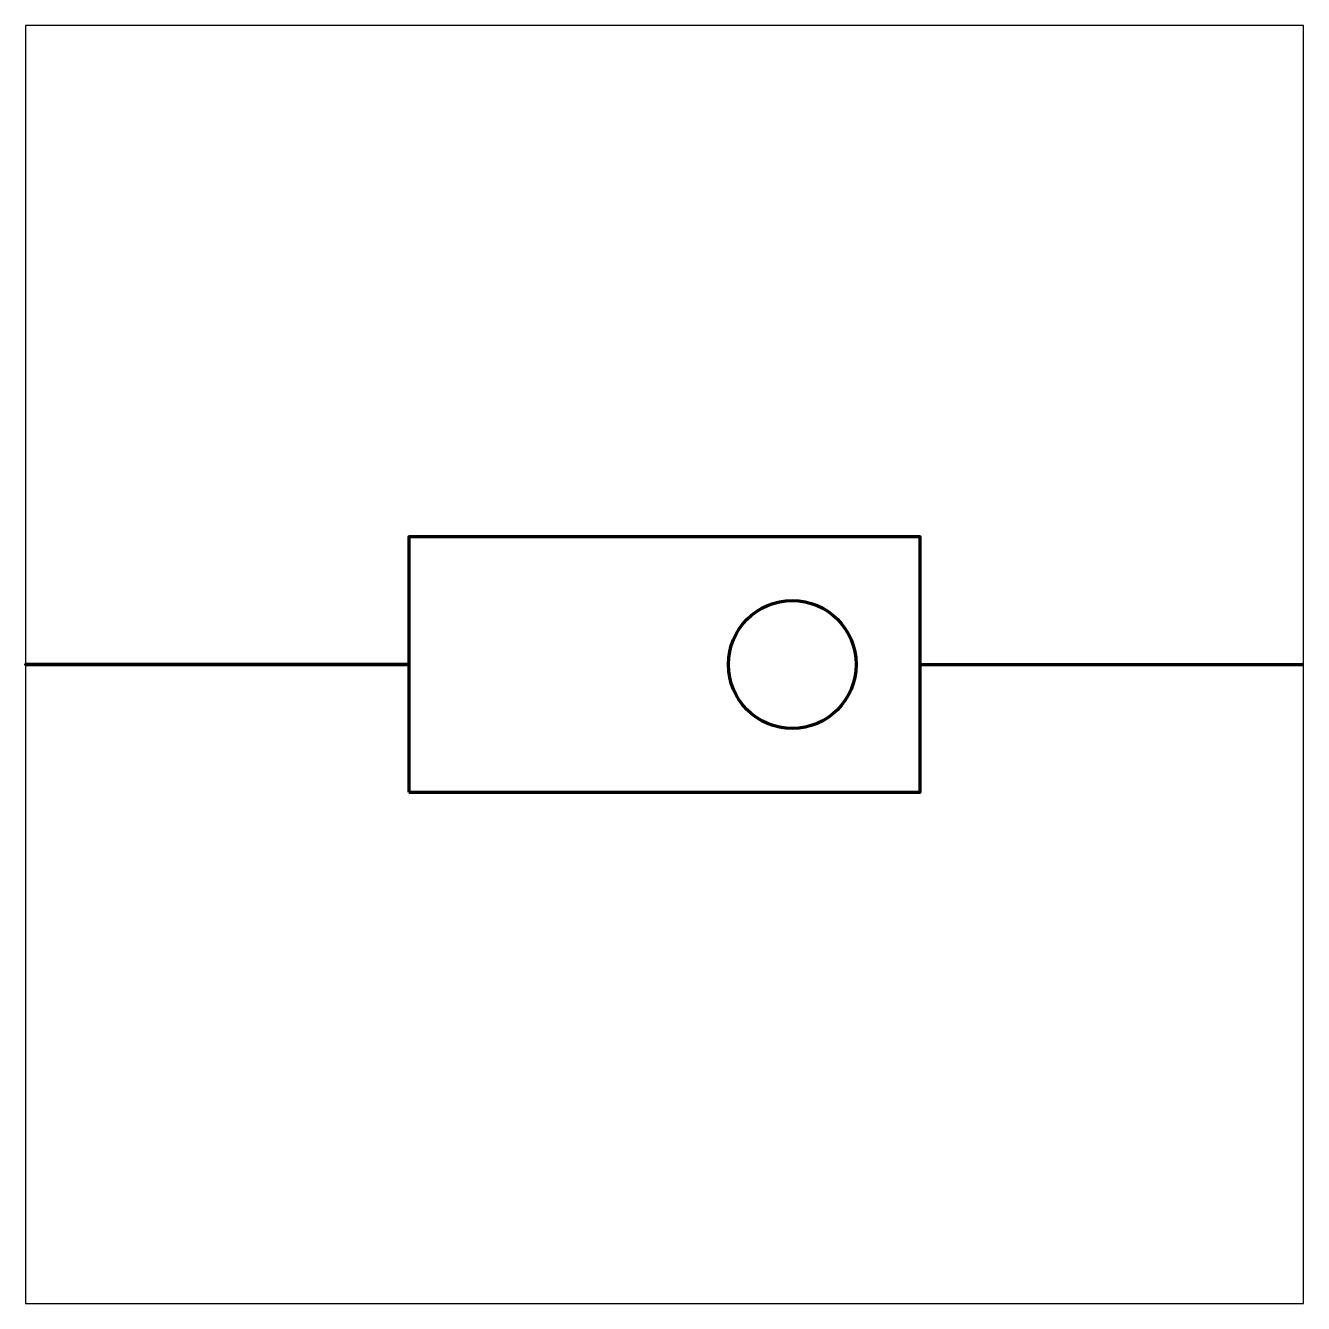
# Model space of a CAD drawing. Header units: centimetres. Extents: x -11.5 to -9.5, y -15.85 to -13.85.
import ezdxf

# ---------------------------------------------------------------- set-up
doc = ezdxf.new("R2010")
doc.units = ezdxf.units.CM
doc.header["$MEASUREMENT"] = 0
doc.layers.add('Layer 1', color=7, linetype='Continuous')

msp = doc.modelspace()

# ---------------------------------------------------------------- linework, layer by layer
at = {"layer": 'Layer 1', "color": 7}
msp.add_lwpolyline([(-11.5, -15.85), (-9.5, -15.85), (-9.5, -13.85), (-11.5, -13.85), (-11.5, -15.85)], close=True, dxfattribs=at)
at = {"layer": 'Layer 1', "color": 250, "lineweight": 106}
msp.add_lwpolyline([(-10.9, -15.05), (-10.1, -15.05), (-10.1, -14.65), (-10.9, -14.65), (-10.9, -15.05)], close=True, dxfattribs=at)
msp.add_ellipse((-10.3, -14.85), major_axis=(0, 0.1), ratio=1, dxfattribs=at)
at = {"layer": 'Layer 1', "color": 250, "lineweight": 100}
msp.add_open_spline([(-10.9, -14.85), (-10.9, -14.85), (-11.5, -14.85), (-11.5, -14.85), (-11.5, -14.85), (-11.5, -14.85), (-10.9, -14.85), (-10.9, -14.85)], degree=3, knots=[0, 0, 0, 0, 0.5, 0.5, 0.5, 0.5, 1, 1, 1, 1], dxfattribs=at)
msp.add_open_spline([(-10.10001, -14.85), (-10.10001, -14.85), (-9.5, -14.85), (-9.5, -14.85)], degree=3, dxfattribs=at)

doc.saveas('drawing.dxf')
